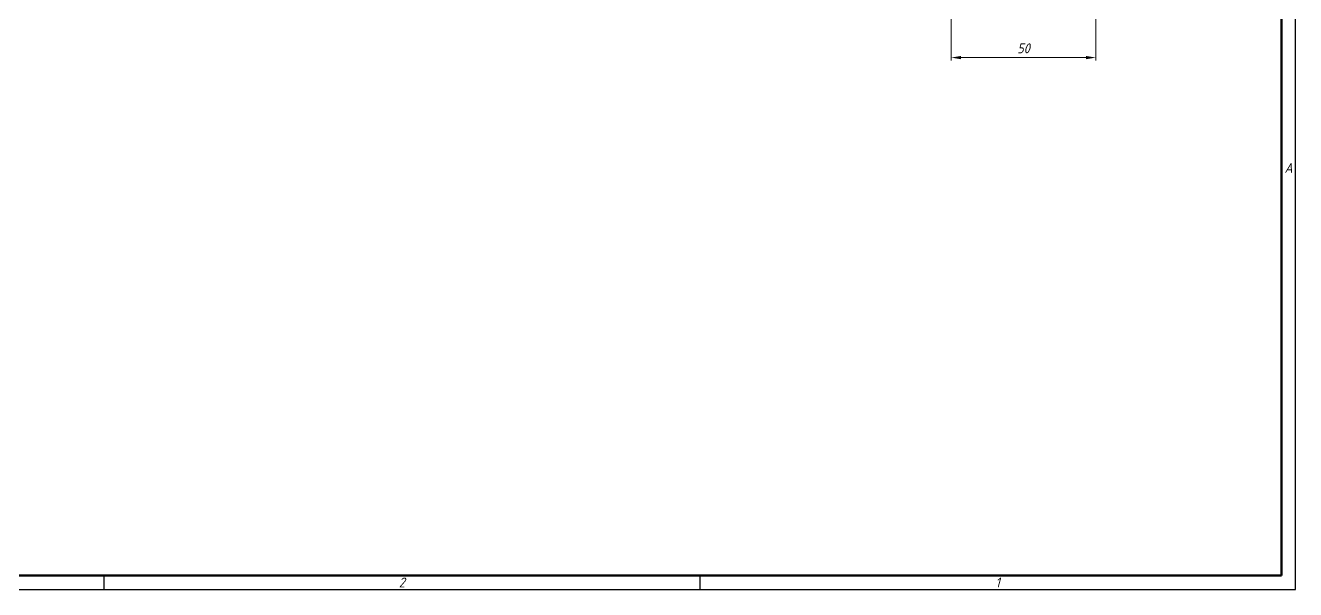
# Model space of a CAD drawing. Header units: millimetres. Extents: x -1178 to 2000, y -2432 to 1302.
# Drawn here: x -785 to -337.4, y -2432.1 to -2233.4 of the extents above; entities that cross this region are included whole.
import ezdxf
from ezdxf.enums import TextEntityAlignment as Align

# ---------------------------------------------------------------- set-up
doc = ezdxf.new("R2010")
doc.units = ezdxf.units.MM
for name, color, linetype, lineweight in [('AM_5', 3, 'Continuous', 15), ('AM_BOR', 7, 'Continuous', 35), ('основные', 7, 'Continuous', 35)]:
    doc.layers.add(name, color=color, linetype=linetype, lineweight=lineweight)
doc.styles.add('ACGOSTTS', font='geniso.shx', dxfattribs={"oblique": 15})
doc.styles.get("Standard").update_dxf_attribs({"font": 'geniso.shx', "oblique": 15})
doc.dimstyles.new('AM_GOST$0', dxfattribs={"dimtxt": 3.5, "dimasz": 3.5, "dimexe": 1, "dimexo": 1, "dimgap": 1.5, "dimtad": 1, "dimtoh": 1, "dimtxsty": 'Standard', "dimcen": 0, "dimclrd": 256, "dimclre": 256, "dimclrt": 2, "dimadec": 0, "dimazin": 2, "dimtp": 0.1, "dimtm": 0.1, "dimtfac": 0.71, "dimtmove": 0, "dimatfit": 3, "dimfxl": 1, "dimtolj": 1, "dimlwd": -1, "dimlwe": -1, "dimarcsym": 1})

# ---------------------------------------------------------------- blocks, each defined once
blk = doc.blocks.new('GOST_A1_LANDSCAPE')
at = {"layer": 'AM_BOR', "color": 1, "lineweight": 25}
for p, q in [((841, 0), (841, 594)), ((421, 5), (421, 0)), ((631, 5), (631, 0)), ((0, 0), (841, 0))]:
    blk.add_line(p, q, dxfattribs=at)
at = {"layer": 'AM_BOR', "color": 7, "lineweight": 50}
for p, q in [((836, 5), (836, 589)), ((20, 5), (836, 5))]:
    blk.add_line(p, q, dxfattribs=at)
at = {"layer": 'AM_BOR', "color": 1, "lineweight": 25, "style": 'ACGOSTTS', "oblique": 15}
for s, p in [('A', (838.5, 148.5)), ('2', (526, 2.5)), ('1', (736, 2.5))]:
    blk.add_text(s, height=3.5, dxfattribs=at).set_placement(p, align=Align.MIDDLE_CENTER)
blk = doc.blocks.new('*D161')
at = {"layer": 'AM_5', "linetype": 'ByBlock', "transparency": 16777216}
for p, q in [((-458.78, -2229.7), (-458.78, -2245.7)), ((-407.78, -2229.7), (-407.78, -2245.7)), ((-411.28, -2244.7), (-455.28, -2244.7))]:
    blk.add_line(p, q, dxfattribs=at)
at = {"layer": 'AM_5', "transparency": 16777216}
for points in [[(-455.28, -2244.12), (-455.28, -2245.29), (-458.78, -2244.7)], [(-411.28, -2244.12), (-411.28, -2245.29), (-407.78, -2244.7)]]:
    blk.add_solid(points, dxfattribs=at)
at = {"layer": 'Defpoints', "color": 0, "transparency": 16777216}
for p in [(-458.78, -2228.7), (-407.78, -2228.7), (-458.78, -2244.7)]:
    blk.add_point(p, dxfattribs=at)
at = {"layer": 'AM_5', "color": 2, "transparency": 16777216, "insert": (-433.28, -2241.45), "char_height": 3.5, "attachment_point": 5}
blk.add_mtext('\\A1;50', dxfattribs=at)

msp = doc.modelspace()

# ---------------------------------------------------------------- block references
at = {"layer": 'основные', "lineweight": 0}
msp.add_blockref('GOST_A1_LANDSCAPE', (-1178.384, -2432.051), dxfattribs=at)

# ---------------------------------------------------------------- dimensions: what is measured, and where the dimension line sits
at = {"layer": 'AM_5'}
dim = msp.add_linear_dim(base=(-458.78, -2244.703), p1=(-407.78, -2228.703), p2=(-458.78, -2228.703), text='50', dimstyle='AM_GOST$0', override={"dimpost": ''}, dxfattribs=at)
dim.commit()
dim.dimension.update_dxf_attribs({"geometry": '*D161', "text_midpoint": (-433.28, -2241.453)})

doc.saveas('drawing.dxf')
